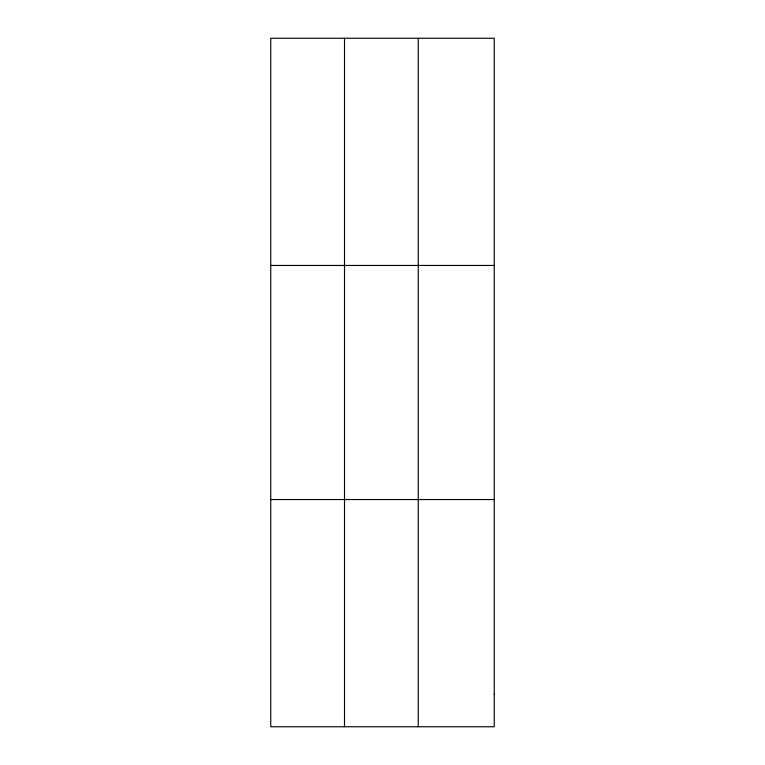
<?xml version="1.0" encoding="UTF-8"?>
<svg xmlns="http://www.w3.org/2000/svg" width="765" height="765" viewBox="0 0 765 765"><rect width="100%" height="100%" fill="white"/><g stroke="black" fill="none" stroke-linecap="round" stroke-linejoin="round"><path stroke-width="1.15" d="M344.508 38.25L344.508 726.75M418.254 38.25L418.254 726.75M270.762 265.455L494.238 265.455M270.762 499.545L494.238 499.545M494.238 694.295L494.238 726.75L270.762 726.75L270.762 38.25L494.238 38.25L494.238 694.295"/></g></svg>
